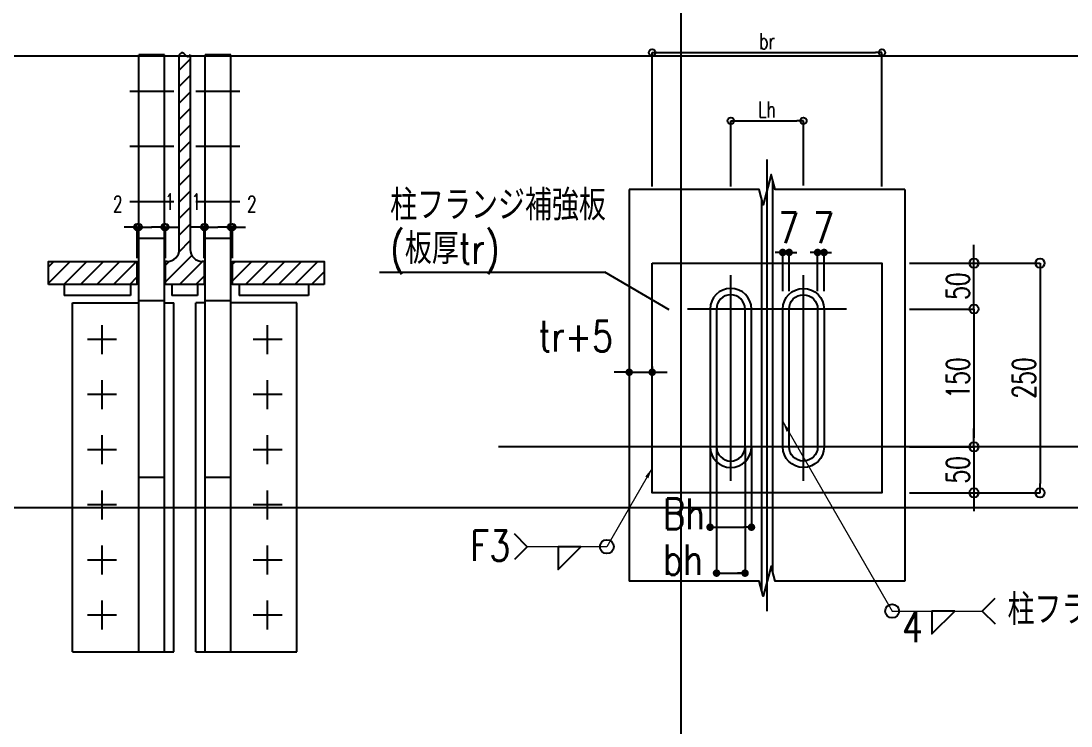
# Model space of a CAD drawing. Extents: x -668440 to 1010955, y -1678500 to 210463.
# Drawn here: x 405648 to 436434, y -37658 to -16975 of the extents above; entities that cross this region are included whole.
import ezdxf
from ezdxf.enums import TextEntityAlignment as Align

# ---------------------------------------------------------------- set-up
doc = ezdxf.new("R2010")
doc.units = 0
doc.header["$MEASUREMENT"] = 0
doc.layers.get('0').update_dxf_attribs({"color": 3, "linetype": 'CONTINUOUS'})
doc.layers.get('Defpoints').update_dxf_attribs({"color": 251, "linetype": 'CONTINUOUS'})
doc.layers.add('99_レイアウト枠', color=251, linetype='CONTINUOUS', plot=False)
doc.layers.add('s小梁', color=7, linetype='CONTINUOUS')
doc.layers.add('注記', color=3, linetype='CONTINUOUS')
doc.styles.add('S000', font='simplex.shx', dxfattribs={"width": 0.7, "bigfont": 'extfont2.shx'})
doc.styles.add('S020', font='simplex.shx', dxfattribs={"width": 0.8, "height": 100, "bigfont": 'extfont2.shx'})
doc.styles.get("Standard").update_dxf_attribs({"font": 'Osaka.ttc'})
doc.dimstyles.new('S030', dxfattribs={"dimscale": 30, "dimtxt": 2.5, "dimasz": 1, "dimexe": 0, "dimexo": 0.5, "dimgap": 0.5, "dimtad": 1, "dimdec": 0, "dimzin": 0, "dimdsep": 46, "dimtxsty": 'S000', "dimblk": 'ORIGIN', "dimcen": 1, "dimclrd": 256, "dimclre": 256, "dimclrt": 6, "dimadec": 0, "dimazin": 0, "dimtfac": 1, "dimtdec": 0, "dimtix": 1, "dimtmove": 2, "dimatfit": 3, "dimldrblk": 'OPEN30', "dimfxl": 1, "dimtolj": 1, "dimtzin": 0, "dimlwd": -1, "dimlwe": -1, "dimarcsym": 0})
doc.dimstyles.new('S20', dxfattribs={"dimtxt": 3, "dimasz": 1, "dimexe": 1, "dimexo": 1, "dimgap": 1, "dimtad": 1, "dimdec": 1, "dimlfac": 20, "dimdsep": 46, "dimtxsty": 'Standard', "dimblk": 'DOT', "dimcen": 0, "dimclrd": 256, "dimclre": 256, "dimclrt": 256, "dimadec": 0, "dimazin": 0, "dimtfac": 1, "dimtdec": 1, "dimtix": 1, "dimtmove": 2, "dimatfit": 2, "dimfxl": 30, "dimtolj": 2, "dimlwd": 5, "dimlwe": 5, "dimarcsym": 2})

# ---------------------------------------------------------------- blocks, each defined once
blk = doc.blocks.new('_DOT')
at = {"color": 0, "linetype": 'ByBlock'}
blk.add_line((-0.5, 0), (-1, 0), dxfattribs=at)
at = {"color": 0, "linetype": 'ByBlock', "const_width": 0.5}
blk.add_lwpolyline([(-0.25, 0, 1), (0.25, 0, 1)], format="xyb", close=True, dxfattribs=at)
blk = doc.blocks.new('_ORIGIN')
at = {"color": 0, "linetype": 'ByBlock', "lineweight": -2}
blk.add_line((0, 0), (-1, 0), dxfattribs=at)
blk.add_circle((0, 0), 0.5, dxfattribs=at)
blk = doc.blocks.new('*D9034')
at = {"layer": 'Defpoints', "color": 0}
for p in [(794241.9, 10428.5), (794233.4, 10268.6), (794241.9, 10268.6)]:
    blk.add_point(p, dxfattribs=at)
at = {"layer": '注記'}
for p, q in [((794203.4, 10428.5), (794173.4, 10428.5)), ((794233.4, 10283.6), (794233.4, 10428.5)), ((794233.4, 10428.5), (794241.9, 10428.5)), ((794241.9, 10283.6), (794241.9, 10428.5)), ((794271.9, 10428.5), (794301.9, 10428.5))]:
    blk.add_line(p, q, dxfattribs=at)
at = {"layer": '注記', "linetype": 'ByBlock', "xscale": 30, "yscale": 30, "zscale": 30}
blk.add_blockref('_ORIGIN', (794233.4, 10428.5), dxfattribs=at)
at = {"layer": '注記', "linetype": 'ByBlock', "xscale": 30, "yscale": 30, "zscale": 30, "rotation": 180}
blk.add_blockref('_ORIGIN', (794241.9, 10428.5), dxfattribs=at)
at = {"layer": '注記', "insert": (794143.9, 10535.2), "char_height": 75, "attachment_point": 5, "style": 'S000'}
blk.add_mtext('\\A1;2', dxfattribs=at)
blk = doc.blocks.new('_Open30')
at = {"color": 0, "linetype": 'ByBlock', "lineweight": -2}
for p, q in [((-1, 0.27), (0, 0)), ((0, 0), (-1, -0.27)), ((0, 0), (-1, 0))]:
    blk.add_line(p, q, dxfattribs=at)
blk = doc.blocks.new('*D9035')
at = {"layer": 'Defpoints', "color": 0}
for p in [(794361.4, 10428.5), (794361.4, 10268.6), (794365.7, 10268.6)]:
    blk.add_point(p, dxfattribs=at)
at = {"layer": '注記'}
for p, q in [((794331.4, 10428.5), (794301.4, 10428.5)), ((794361.4, 10283.6), (794361.4, 10428.5)), ((794365.7, 10428.5), (794361.4, 10428.5)), ((794365.7, 10283.6), (794365.7, 10428.5)), ((794395.7, 10428.5), (794425.7, 10428.5))]:
    blk.add_line(p, q, dxfattribs=at)
at = {"layer": '注記', "linetype": 'ByBlock', "xscale": 30, "yscale": 30, "zscale": 30}
blk.add_blockref('_ORIGIN', (794361.4, 10428.5), dxfattribs=at)
at = {"layer": '注記', "linetype": 'ByBlock', "xscale": 30, "yscale": 30, "zscale": 30, "rotation": 180}
blk.add_blockref('_ORIGIN', (794365.7, 10428.5), dxfattribs=at)
at = {"layer": '注記', "insert": (794385.3, 10546.1), "char_height": 75, "attachment_point": 5, "style": 'S000'}
blk.add_mtext('\\A1;1', dxfattribs=at)
blk = doc.blocks.new('*D9036')
at = {"layer": 'Defpoints', "color": 0}
for p in [(794668.8, 10428.5), (794668.8, 10268.6), (794677.4, 10268.6)]:
    blk.add_point(p, dxfattribs=at)
at = {"layer": '注記'}
for p, q in [((794638.8, 10428.5), (794608.8, 10428.5)), ((794668.8, 10283.6), (794668.8, 10428.5)), ((794677.4, 10428.5), (794668.8, 10428.5)), ((794677.4, 10283.6), (794677.4, 10428.5)), ((794707.4, 10428.5), (794737.4, 10428.5))]:
    blk.add_line(p, q, dxfattribs=at)
at = {"layer": '注記', "linetype": 'ByBlock', "xscale": 30, "yscale": 30, "zscale": 30}
blk.add_blockref('_ORIGIN', (794668.8, 10428.5), dxfattribs=at)
at = {"layer": '注記', "linetype": 'ByBlock', "xscale": 30, "yscale": 30, "zscale": 30, "rotation": 180}
blk.add_blockref('_ORIGIN', (794677.4, 10428.5), dxfattribs=at)
at = {"layer": '注記', "insert": (794766.8, 10535.2), "char_height": 75, "attachment_point": 5, "style": 'S000'}
blk.add_mtext('\\A1;2', dxfattribs=at)
blk = doc.blocks.new('*D9037')
at = {"layer": 'Defpoints', "color": 0}
for p in [(794549.3, 10428.5), (794545, 10268.6), (794549.3, 10268.6)]:
    blk.add_point(p, dxfattribs=at)
at = {"layer": '注記'}
for p, q in [((794515, 10428.5), (794485, 10428.5)), ((794545, 10283.6), (794545, 10428.5)), ((794545, 10428.5), (794549.3, 10428.5)), ((794549.3, 10283.6), (794549.3, 10428.5)), ((794579.3, 10428.5), (794609.3, 10428.5))]:
    blk.add_line(p, q, dxfattribs=at)
at = {"layer": '注記', "linetype": 'ByBlock', "xscale": 30, "yscale": 30, "zscale": 30}
blk.add_blockref('_ORIGIN', (794545, 10428.5), dxfattribs=at)
at = {"layer": '注記', "linetype": 'ByBlock', "xscale": 30, "yscale": 30, "zscale": 30, "rotation": 180}
blk.add_blockref('_ORIGIN', (794549.3, 10428.5), dxfattribs=at)
at = {"layer": '注記', "insert": (794508.7, 10546.1), "char_height": 75, "attachment_point": 5, "style": 'S000'}
blk.add_mtext('\\A1;1', dxfattribs=at)
blk = doc.blocks.new('*D9038')
at = {"layer": 'Defpoints', "color": 0}
for p in [(797693.6, 11240.2), (796626.3, 10602.3), (797693.6, 10602.3)]:
    blk.add_point(p, dxfattribs=at)
at = {"layer": '注記'}
for p, q in [((796626.3, 10617.3), (796626.3, 11240.2)), ((796656.3, 11240.2), (797663.6, 11240.2)), ((797693.6, 10617.3), (797693.6, 11240.2))]:
    blk.add_line(p, q, dxfattribs=at)
at = {"layer": '注記', "linetype": 'ByBlock', "xscale": 30, "yscale": 30, "zscale": 30, "rotation": 180}
blk.add_blockref('_ORIGIN', (796626.3, 11240.2), dxfattribs=at)
at = {"layer": '注記', "linetype": 'ByBlock', "xscale": 30, "yscale": 30, "zscale": 30}
blk.add_blockref('_ORIGIN', (797693.6, 11240.2), dxfattribs=at)
at = {"layer": '注記', "insert": (797159.9, 11292.7), "char_height": 75, "attachment_point": 5, "style": 'S000'}
blk.add_mtext('\\A1;{br}', dxfattribs=at)
blk = doc.blocks.new('*D9039')
at = {"layer": 'Defpoints', "color": 0}
for p in [(797328.6, 10922.5), (796991.3, 10602.3), (797328.6, 10606.6)]:
    blk.add_point(p, dxfattribs=at)
at = {"layer": '注記'}
for p, q in [((796991.3, 10617.3), (796991.3, 10922.5)), ((797021.3, 10922.5), (797298.6, 10922.5)), ((797328.6, 10621.6), (797328.6, 10922.5))]:
    blk.add_line(p, q, dxfattribs=at)
at = {"layer": '注記', "linetype": 'ByBlock', "xscale": 30, "yscale": 30, "zscale": 30, "rotation": 180}
blk.add_blockref('_ORIGIN', (796991.3, 10922.5), dxfattribs=at)
at = {"layer": '注記', "linetype": 'ByBlock', "xscale": 30, "yscale": 30, "zscale": 30}
blk.add_blockref('_ORIGIN', (797328.6, 10922.5), dxfattribs=at)
at = {"layer": '注記', "insert": (797159.9, 10975), "char_height": 75, "attachment_point": 5, "style": 'S000'}
blk.add_mtext('\\A1;Lh', dxfattribs=at)
blk = doc.blocks.new('ウェブクランプ工法設計指針')
at = {"layer": '注記'}
h = blk.add_hatch(dxfattribs=at)
h.set_pattern_fill('ANSI31', color=256, scale=17.0772, angle=180)
h.set_pattern_definition([(225, (787004.464, 12342.56), (38.3394, -38.3394), [])])
h.paths.add_polyline_path([(794233.36414, 10161.88072), (794233.36414, 10268.61322), (793822.19203, 10268.61322), (793822.19203, 10161.88072)])
edge = h.paths.add_edge_path()
edge.add_line((794365.71244, 10161.88072), (794545.02304, 10161.88072))
edge.add_line((794545.02304, 10161.88072), (794545.02304, 10268.61322))
edge.add_line((794545.02304, 10268.61322), (794536.48444, 10268.61322))
edge.add_arc((794536.48444, 10324.11412), 55.5009, 180, 270, ccw=False)
edge.add_line((794480.98354, 10324.11412), (794480.98354, 11213.28223))
edge.add_line((794480.98354, 11213.28223), (794429.75194, 11229.20255))
edge.add_line((794429.75194, 11229.20255), (794429.75194, 10324.11412))
edge.add_arc((794374.25104, 10324.11412), 55.5009, 270, 360, ccw=False)
edge.add_line((794374.25104, 10268.61322), (794365.71244, 10268.61322))
edge.add_line((794365.71244, 10268.61322), (794365.71244, 10161.88072))
h.paths.add_polyline_path([(795102.98203, 10161.88072), (795102.98203, 10268.61322), (794677.37134, 10268.61322), (794677.37134, 10161.88072)])
for p, q in [((794241.90274, 8454.16072), (794241.90274, 11229.20572)), ((794361.44314, 11229.20572), (794241.90274, 11229.20572)), ((794361.44314, 8454.16072), (794361.44314, 11229.20572)), ((794549.29234, 8454.16072), (794549.29234, 11229.20572)), ((794669.03255, 11229.20572), (794549.29234, 11229.20572)), ((794668.83274, 8454.16072), (794668.83274, 11229.20572)), ((794403.9398, 11058.43372), (794199.60589, 11058.43372)), ((794711.3294, 11058.43372), (794506.99549, 11058.43372)), ((794403.9398, 10802.27572), (794199.60589, 10802.27572)), ((794711.3294, 10802.27572), (794506.99549, 10802.27572)), ((797185.55487, 10646.55946), (797185.55487, 8826.98132)), ((796519.54452, 10602.3346), (796519.54452, 8782.75646)), ((797800.33366, 10602.3346), (797800.33367, 8782.75646)), ((794403.9398, 10546.11772), (794199.60589, 10546.11772)), ((794711.3294, 10546.11772), (794506.99549, 10546.11772)), ((797134.32331, 10558.10979), (797134.32331, 8738.53165)), ((794361.44314, 10375.34572), (794241.90274, 10375.34572)), ((794668.83274, 10375.34572), (794549.29234, 10375.34572)), ((798120.91556, 10303.49257), (798120.91556, 10346.18557)), ((797232.51714, 10130.33595), (797232.51714, 10310.48984)), ((797232.51714, 10310.48984), (797262.40222, 10310.48984)), ((797262.40222, 10130.33595), (797262.40222, 10310.48984)), ((797394.75043, 10130.33595), (797394.75043, 10310.48984)), ((797424.63551, 10130.33595), (797424.63551, 10310.48984)), ((794374.25104, 10268.61322), (794365.71244, 10268.61322)), ((794545.02304, 10268.61322), (794536.48444, 10268.61322)), ((797821.68017, 10260.79957), (798120.91556, 10260.79957)), ((797856.63622, 10260.79957), (798427.67523, 10260.79957)), ((798120.91556, 10047.33473), (798120.91556, 10260.79957)), ((795359.30418, 10218.1539), (796406.01595, 10218.1539)), ((796705.37834, 10043.63777), (796406.01595, 10218.1539)), ((796991.30185, 9248.97613), (796991.30185, 10205.29872)), ((797328.57633, 9248.97613), (797328.57633, 10205.29872)), ((798427.67523, 10218.10657), (798427.67523, 9236.16829)), ((793894.77013, 10161.88072), (793894.77013, 10110.64912)), ((794203.47904, 10161.88072), (794203.47904, 10110.64912)), ((794395.59754, 10161.88072), (794395.59754, 10110.64912)), ((794515.13794, 10161.88072), (794515.13794, 10110.64912)), ((794707.25644, 10161.88072), (794707.25644, 10110.64912)), ((795030.40393, 10161.88072), (795030.40393, 10110.64912)), ((794203.47904, 10110.64912), (793894.77013, 10110.64912)), ((794515.13794, 10110.64912), (794395.59754, 10110.64912)), ((795030.40393, 10110.64912), (794707.25644, 10110.64912)), ((793934.51314, 10076.49472), (794241.90274, 10076.49472)), ((793934.51314, 8454.16072), (793934.51314, 10076.49472)), ((794361.44314, 10085.03332), (794241.90274, 10085.03332)), ((794361.44314, 10076.49472), (794404.13614, 10076.49472)), ((794404.13614, 8454.16072), (794404.13614, 10076.49472)), ((794549.29234, 10076.49472), (794506.59934, 10076.49472)), ((794506.59934, 8454.16072), (794506.59934, 10076.49472)), ((794668.83274, 10085.03332), (794549.29234, 10085.03332)), ((794976.22234, 10076.49472), (794668.83274, 10076.49472)), ((794976.22234, 8454.16072), (794976.22234, 10076.49472)), ((797529.23329, 10047.33473), (796790.64489, 10047.33473)), ((797821.68017, 10047.33473), (798120.91556, 10047.33473)), ((797821.68017, 10047.33473), (798120.91556, 10047.33473)), ((798120.91556, 10004.64173), (798120.91556, 9449.63313)), ((798120.91556, 10004.64173), (798120.91556, 9961.94873)), ((794071.13074, 9838.40719), (794071.13074, 9973.03824)), ((794839.60474, 9838.40719), (794839.60474, 9973.03824)), ((794138.44626, 9905.72272), (794003.81521, 9905.72272)), ((794906.92026, 9905.72272), (794772.28921, 9905.72272)), ((796519.54452, 9780.48184), (796519.54452, 9753.76174)), ((796626.27695, 9780.48184), (796626.27695, 9753.76174)), ((794071.13074, 9582.24919), (794071.13074, 9716.88024)), ((794839.60474, 9582.24919), (794839.60474, 9716.88024)), ((796484.58846, 9753.76174), (796449.6324, 9753.76174)), ((796519.54452, 9753.76174), (796626.27695, 9753.76174)), ((796661.23301, 9753.76174), (796696.18907, 9753.76174)), ((794138.44626, 9649.56472), (794003.81521, 9649.56472)), ((794906.92026, 9649.56472), (794772.28921, 9649.56472)), ((798120.91556, 9449.63313), (798120.91556, 9492.32613)), ((794071.13074, 9326.09119), (794071.13074, 9460.72224)), ((794839.60474, 9326.09119), (794839.60474, 9460.72224)), ((794138.44626, 9393.40672), (794003.81521, 9393.40672)), ((794906.92026, 9393.40672), (794772.28921, 9393.40672)), ((796895.24267, 9406.94013), (796895.24267, 9033.53369)), ((796925.12775, 9406.94013), (796925.12775, 8820.06884)), ((797057.47596, 9406.94013), (797057.47596, 8820.06884)), ((797087.36104, 9406.94013), (797087.36104, 9033.53369)), ((797821.68017, 9406.94013), (798120.91556, 9406.94013)), ((797821.68017, 9406.94013), (798120.91556, 9406.94013)), ((798120.91556, 9406.94013), (798120.91556, 9193.47529)), ((794241.90274, 9265.32772), (794361.44314, 9265.32772)), ((794549.29234, 9265.32772), (794668.83274, 9265.32772)), ((794071.13074, 9069.93319), (794071.13074, 9204.56424)), ((794839.60474, 9069.93319), (794839.60474, 9204.56424)), ((797821.68017, 9193.47529), (798120.91556, 9193.47529)), ((797856.63622, 9193.47529), (798427.67523, 9193.47529)), ((794138.44626, 9137.24872), (794003.81521, 9137.24872)), ((794906.92026, 9137.24872), (794772.28921, 9137.24872)), ((798120.91556, 9150.78229), (798120.91556, 9108.08929)), ((796930.19873, 9033.53369), (797052.40498, 9033.53369)), ((796045.86297, 8943.00099), (795986.54057, 9002.32339)), ((794071.13074, 8813.77519), (794071.13074, 8948.40624)), ((794839.60474, 8813.77519), (794839.60474, 8948.40624)), ((796045.86297, 8943.00099), (795986.54057, 8883.67859)), ((794138.44626, 8881.09072), (794003.81521, 8881.09072)), ((794906.92026, 8881.09072), (794772.28921, 8881.09072)), ((796930.19873, 8820.06884), (797052.40498, 8820.06884)), ((794071.13074, 8557.61719), (794071.13074, 8692.24824)), ((794839.60474, 8557.61719), (794839.60474, 8692.24824)), ((798159.50372, 8643.67021), (798218.82612, 8702.9926)), ((798159.50372, 8643.67021), (798218.82612, 8584.34781)), ((794138.44626, 8624.93272), (794003.81521, 8624.93272)), ((794906.92026, 8624.93272), (794772.28921, 8624.93272)), ((793934.51314, 8454.16072), (794404.13614, 8454.16072)), ((794506.59934, 8454.16072), (794976.22234, 8454.16072))]:
    blk.add_line(p, q, dxfattribs=at)
at = {"layer": '注記', "ltscale": 0.8}
blk.add_line((797159.93909, 8642.9322), (797159.93909, 10742.15882), dxfattribs=at)
at = {"layer": '注記', "ltscale": 0.25}
blk.add_line((798847.06851, 9406.94013), (795911.74124, 9406.94013), dxfattribs=at)
at = {"layer": '注記'}
for points in [[(794374.25104, 10268.61322, 0.4142135624), (794429.75194, 10324.11412), (794429.75194, 11229.20255)], [(794480.98354, 11229.20572), (794480.98354, 10324.11412, 0.4142135624), (794536.48444, 10268.61322)], [(797087.36104, 9406.94013), (797087.36104, 10047.33473, 0.9998174172), (796895.24267, 10047.33473), (796895.24267, 9406.94013, 1), (797087.36104, 9406.94013)], [(797232.51714, 9406.94013), (797232.51714, 10047.33473, -0.9998174172), (797424.63551, 10047.33473), (797424.63551, 9406.94013, -1), (797232.51714, 9406.94013)]]:
    blk.add_lwpolyline(points, format="xyb", dxfattribs=at)
for points in [[(797800.33367, 10602.3346), (797197.40489, 10602.3346), (797178.67199, 10672.24672), (797141.2062, 10532.42249), (797122.47331, 10602.3346), (796519.54452, 10602.3346)], [(794545.02304, 10268.61322), (794545.02304, 10161.88072), (794365.71244, 10161.88072), (794365.71244, 10268.61322)], [(797800.33367, 8782.75646), (797197.40489, 8782.75646), (797178.67199, 8852.66858), (797141.2062, 8712.84434), (797122.47331, 8782.75646), (796519.54452, 8782.75646)]]:
    blk.add_lwpolyline(points, dxfattribs=at)
for points in [[(793822.19203, 10161.88072), (793822.19203, 10268.61322), (794233.36414, 10268.61322), (794233.36414, 10161.88072)], [(795102.98203, 10161.88072), (794677.37134, 10161.88072), (794677.37134, 10268.61322), (795102.98203, 10268.61322)], [(796626.27695, 10260.79957), (797693.60123, 10260.79957), (797693.60123, 9193.47529), (796626.27695, 9193.47529)], [(796295.22724, 8943.00099), (796189.32269, 8943.00099), (796189.32269, 8837.09644)], [(798031.57005, 8643.67021), (797925.6655, 8643.67021), (797925.6655, 8537.76566)]]:
    blk.add_lwpolyline(points, close=True, dxfattribs=at)
for points in [[(797057.47596, 9406.94013), (797057.47596, 10047.33473, 0.9998174178), (796925.12775, 10047.32927), (796925.12775, 9406.94013, 1)], [(797262.40222, 9406.94013), (797262.40222, 10047.33473, -0.9998174178), (797394.75043, 10047.32927), (797394.75043, 9406.94013, -1)]]:
    blk.add_lwpolyline(points, format="xyb", close=True, dxfattribs=at)
for centre in [(796415.44325, 8943.00099), (797740.87536, 8643.67021)]:
    blk.add_circle(centre, 32.01975, dxfattribs=at)
blk.add_open_spline([(794480.98354, 11229.20572), (794473.48491, 11215.5631), (794465.96674, 11215.70377), (794456.21263, 11230.32748), (794449.64122, 11238.88319), (794440.03552, 11242.56075), (794434.13665, 11233.7777), (794429.75194, 11229.20255)], degree=3, knots=[17.2099386338, 17.2099386338, 17.2099386338, 17.2099386338, 20.334388212, 20.334388212, 20.334388212, 24.0006841279, 24.3330174897, 24.3330174897, 24.3330174897, 24.3330174897], dxfattribs=at)
at = {"layer": '注記', "xscale": 34.95605895295878, "yscale": 34.95605895295878, "zscale": 34.95605895295878}
for p in [(797232.51714, 10310.48984), (797394.75043, 10310.48984), (796519.54452, 9753.76174), (797087.36104, 9033.53369), (797057.47596, 8820.06884)]:
    blk.add_blockref('_DOT', p, dxfattribs=at)
at = {"layer": '注記'}
for name, p, xscale, yscale, zscale, rotation in [('_DOT', (797262.40222, 10310.48984), 34.95605895295878, 34.95605895295878, 34.95605895295878, 180), ('_DOT', (797424.63551, 10310.48984), 34.95605895295878, 34.95605895295878, 34.95605895295878, 180), ('_ORIGIN', (798120.91556, 10260.79957), 42.693, 42.693, 42.693, 270), ('_ORIGIN', (798427.67523, 10260.79957), 42.693, 42.693, 42.693, 90), ('_ORIGIN', (798120.91556, 10047.33473), 42.693, 42.693, 42.693, 90), ('_ORIGIN', (798120.91556, 10047.33473), 42.693, 42.693, 42.693, 90), ('_DOT', (796626.27695, 9753.76174), 34.95605895295878, 34.95605895295878, 34.95605895295878, 180), ('_ORIGIN', (798120.91556, 9406.94013), 42.693, 42.693, 42.693, 270), ('_ORIGIN', (798120.91556, 9406.94013), 42.693, 42.693, 42.693, 270), ('_ORIGIN', (798427.67523, 9193.47529), 42.693, 42.693, 42.693, 270), ('_ORIGIN', (798120.91556, 9193.47529), 42.693, 42.693, 42.693, 90), ('_DOT', (796895.24267, 9033.53369), 34.95605895295878, 34.95605895295878, 34.95605895295878, 180), ('_DOT', (796925.12775, 8820.06884), 34.95605895295878, 34.95605895295878, 34.95605895295878, 180)]:
    blk.add_blockref(name, p, dxfattribs=dict(at, xscale=xscale, yscale=yscale, zscale=zscale, rotation=rotation))
at = {"layer": '注記', "style": 'S020', "width": 0.8}
for s, p in [('柱フランジ補強板', (795409.15299, 10530.53813)), ('(板厚tr)', (795409.15299, 10328.07704))]:
    blk.add_text(s, height=142.31, dxfattribs=at).set_placement(p, align=Align.MIDDLE_LEFT)
for s, p in [('7', (797260.48199, 10310.48984)), ('7', (797422.71528, 10310.48984)), ('tr+5', (796271.67735, 9806.95609)), ('4', (797835.69766, 8456.54263))]:
    blk.add_text(s, height=142.31, dxfattribs=at).set_placement(p, align=Align.BOTTOM_CENTER)
for s, p in [('Bh', (796676.97603, 9024.96477)), ('F3', (795781.38827, 8876.48158)), ('bh', (796676.97603, 8811.49993)), ('柱フランジ貫通孔周り全周溶接', (798276.78364, 8579.43428))]:
    blk.add_text(s, height=142.31, dxfattribs=at).set_placement(p)
at = {"layer": '注記', "char_height": 106.7325, "attachment_point": 5, "rotation": 90, "style": 'S000'}
for s, insert in [('\\A1;\\P50', (797957.25906, 10154.06715)), ('\\A1;150', (798046.20281, 9727.13743)), ('\\A1;250', (798352.96248, 9727.13743)), ('\\A1;50', (798046.20281, 9300.20771))]:
    blk.add_mtext(s, dxfattribs=dict(at, insert=insert))
at = {"layer": '注記'}
for base, p1, p2, text, override, picture, middle in [((797693.60123, 11240.18125), (796626.27695, 10602.3346), (797693.60123, 10602.3346), '{br}', {"dimlfac": 1, "dimclrt": 256, "dimtolj": 1}, '*D9038', (797159.93909, 11292.68125)), ((797328.57633, 10922.51857), (796991.30185, 10602.3346), (797328.57633, 10606.60165), 'Lh', {"dimlfac": 1, "dimclrt": 256}, '*D9039', (797159.93909, 10975.01857))]:
    dim = blk.add_linear_dim(base=base, p1=p1, p2=p2, text=text, dimstyle='S030', override=override, dxfattribs=at)
    dim.commit()
    dim.dimension.update_dxf_attribs({"geometry": picture, "text_midpoint": middle})
for base, p1, p2, text, picture, middle in [((794241.90274, 10428.45428), (794233.36414, 10268.61322), (794241.90274, 10268.61322), '2', '*D9034', (794143.91136, 10535.18678)), ((794549.29234, 10428.45428), (794545.02304, 10268.61322), (794549.29234, 10268.61322), '1', '*D9037', (794508.6685, 10546.11772))]:
    dim = blk.add_linear_dim(base=base, p1=p1, p2=p2, text=text, dimstyle='S030', override={"dimlfac": 1, "dimclrt": 256}, dxfattribs=at)
    dim.commit()
    dim.dimension.update_dxf_attribs({"geometry": picture, "text_midpoint": middle, "dimtype": 160})
for base, p1, p2, text, picture, middle in [((794361.44314, 10428.45428), (794365.71244, 10268.61322), (794361.44314, 10268.61322), '1', '*D9035', (794385.27619, 10546.11772)), ((794668.83274, 10428.45428), (794677.37134, 10268.61322), (794668.83274, 10268.61322), '2', '*D9036', (794766.82412, 10535.18678))]:
    dim = blk.add_linear_dim(base=base, p1=p1, p2=p2, angle=180, text=text, dimstyle='S030', override={"dimlfac": 1, "dimclrt": 256}, dxfattribs=at)
    dim.commit()
    dim.dimension.update_dxf_attribs({"geometry": picture, "text_midpoint": middle, "dimtype": 160})
for points in [[(797232.51714, 9524.17247), (797740.87536, 8643.67021), (798159.50372, 8643.67021)], [(796626.27695, 9308.17567), (796415.44325, 8943.00099), (796045.86297, 8943.00099)]]:
    blk.add_leader(points, dimstyle='S20', override={"dimasz": 50, "dimtad": 0}, dxfattribs=at)

msp = doc.modelspace()

# ---------------------------------------------------------------- linework, layer by layer
at = {"layer": '99_レイアウト枠'}
for p, q in [((424999.99995, -137250), (424999.99995, -4750)), ((305000, -18000), (504999.99991, -18000)), ((305000, -31250), (504999.99991, -31250))]:
    msp.add_line(p, q, dxfattribs=at)

# ---------------------------------------------------------------- block references
at = {"layer": 's小梁', "xscale": 6.312500000000052, "yscale": 6.312500000000052, "zscale": 6.312500000000052}
msp.add_blockref('ウェブクランプ工法設計指針', (-4604548.99347, -88850), dxfattribs=at)

doc.saveas('drawing.dxf')
